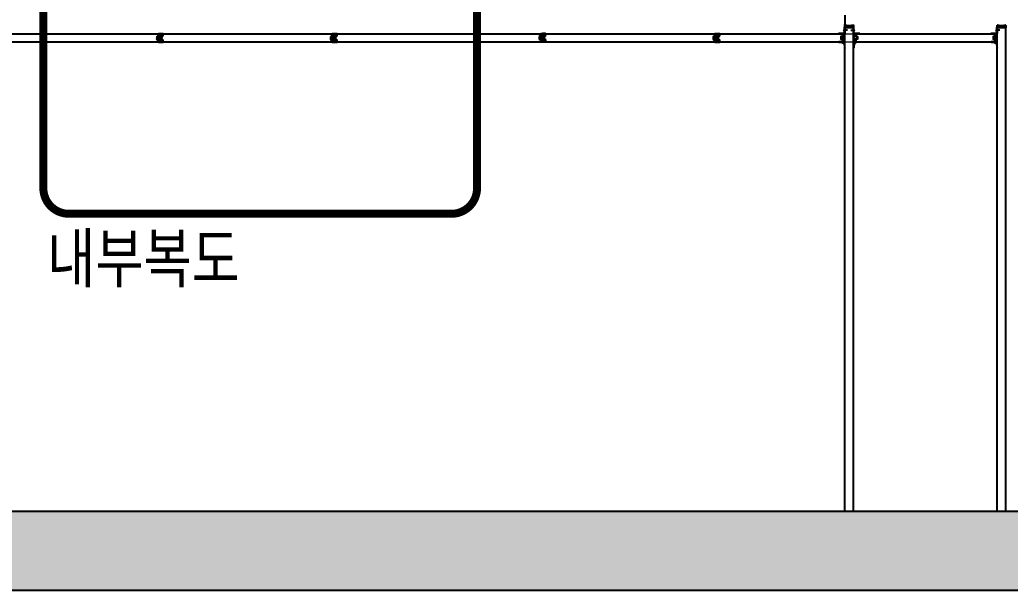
# Model space of a CAD drawing. Header units: millimetres. Extents: x 761574 to 813627, y -447408 to -384263.
# Drawn here: x 808383 to 808630.8, y -385322 to -385179.1 of the extents above; entities that cross this region are included whole.
import ezdxf

# ---------------------------------------------------------------- set-up
doc = ezdxf.new("R2010")
doc.units = ezdxf.units.MM
doc.header["$LTSCALE"] = 500
doc.linetypes.add('CENTER', pattern=[2, 1.25, -0.25, 0.25, -0.25])
doc.linetypes.add('HIDDEN', pattern=[9.525, 6.35, -3.175])
doc.layers.add('(크린)벽체 50T PANNEL', color=4, linetype='Continuous', lineweight=20)
for name, color, linetype in [('1', 1, 'CENTER'), ('3', 3, 'Continuous'), ('CAP', 3, 'Continuous'), ('CAUL', 7, 'Continuous'), ('ik_Line', 30, 'Continuous'), ('PANEL', 7, 'Continuous'), ('TEXT1', 2, 'Continuous'), ('크린판넬', 4, 'Continuous')]:
    doc.layers.add(name, color=color, linetype=linetype)
doc.styles.add('글씨1', font='stylu.ttf')

# ---------------------------------------------------------------- blocks, each defined once
blk = doc.blocks.new('*X11')
at = {"color": 0}
for p, q in [((626.6, 241.2), (627.1, 241.7)), ((631.3, 236.7), (626.6, 241.4)), ((626.6, 239.5), (628.2, 241)), ((626.6, 237.7), (629.6, 240.7)), ((626.6, 235.9), (631.3, 240.6)), ((629.6, 236.6), (626.6, 239.6)), ((628.1, 236.3), (626.6, 237.8)), ((627.1, 235.6), (626.6, 236)), ((629, 236.5), (633.9, 241.4)), ((633.9, 235.9), (629, 240.8)), ((634.6, 236.9), (630.9, 240.6)), ((630.9, 236.7), (634.6, 240.4)), ((634.6, 238.7), (632.5, 240.8)), ((632.5, 236.5), (634.6, 238.6)), ((634.6, 240.4), (633.7, 241.3)), ((633.7, 236), (634.6, 236.9)), ((634.4, 242), (634.6, 242.2)), ((634.6, 235.1), (634.5, 235.3)), ((634.6, 242.2), (634.6, 242.2)), ((634.6, 235.1), (634.6, 235.1))]:
    blk.add_line(p, q, dxfattribs=at)

msp = doc.modelspace()

# ---------------------------------------------------------------- hatches: boundary and pattern name
h = msp.add_hatch(color=254)
edge = h.paths.add_edge_path()
edge.add_line((808418.29, -385182.63), (808418.2, -385182.63))
edge.add_line((808418.2, -385182.63), (808418.2, -385182.77))
edge.add_line((808418.2, -385182.77), (808418.16, -385182.77))
edge.add_line((808418.16, -385182.77), (808418.14, -385182.77))
edge.add_line((808418.14, -385182.77), (808418.14, -385182.71))
edge.add_line((808418.14, -385182.71), (808418.14, -385182.63))
edge.add_line((808418.14, -385182.63), (808417.99, -385182.63))
edge.add_arc((808418.25, -385182.91), 0.381, 48.3618, 131.6382, ccw=False)
edge.add_line((808418.5, -385182.63), (808418.35, -385182.63))
edge.add_line((808418.35, -385182.63), (808418.35, -385182.71))
edge.add_line((808418.35, -385182.71), (808418.35, -385182.77))
edge.add_line((808418.35, -385182.77), (808418.33, -385182.77))
edge.add_line((808418.33, -385182.77), (808418.29, -385182.77))
edge.add_line((808418.29, -385182.77), (808418.29, -385182.63))
h = msp.add_hatch(color=254)
edge = h.paths.add_edge_path()
edge.add_line((808461.81, -385182.63), (808461.72, -385182.63))
edge.add_line((808461.72, -385182.63), (808461.72, -385182.77))
edge.add_line((808461.72, -385182.77), (808461.68, -385182.77))
edge.add_line((808461.68, -385182.77), (808461.66, -385182.77))
edge.add_line((808461.66, -385182.77), (808461.66, -385182.71))
edge.add_line((808461.66, -385182.71), (808461.66, -385182.63))
edge.add_line((808461.66, -385182.63), (808461.51, -385182.63))
edge.add_arc((808461.77, -385182.91), 0.381, 48.3618, 131.6382, ccw=False)
edge.add_line((808462.02, -385182.63), (808461.87, -385182.63))
edge.add_line((808461.87, -385182.63), (808461.87, -385182.71))
edge.add_line((808461.87, -385182.71), (808461.87, -385182.77))
edge.add_line((808461.87, -385182.77), (808461.85, -385182.77))
edge.add_line((808461.85, -385182.77), (808461.81, -385182.77))
edge.add_line((808461.81, -385182.77), (808461.81, -385182.63))
h = msp.add_hatch(color=254)
edge = h.paths.add_edge_path()
edge.add_line((808514.03, -385182.57), (808513.95, -385182.57))
edge.add_line((808513.95, -385182.57), (808513.95, -385182.72))
edge.add_line((808513.95, -385182.72), (808513.9, -385182.72))
edge.add_line((808513.9, -385182.72), (808513.88, -385182.72))
edge.add_line((808513.88, -385182.72), (808513.88, -385182.65))
edge.add_line((808513.88, -385182.65), (808513.88, -385182.57))
edge.add_line((808513.88, -385182.57), (808513.74, -385182.57))
edge.add_arc((808513.99, -385182.85), 0.381, 48.3618, 131.6382, ccw=False)
edge.add_line((808514.24, -385182.57), (808514.09, -385182.57))
edge.add_line((808514.09, -385182.57), (808514.09, -385182.65))
edge.add_line((808514.09, -385182.65), (808514.09, -385182.72))
edge.add_line((808514.09, -385182.72), (808514.07, -385182.72))
edge.add_line((808514.07, -385182.72), (808514.03, -385182.72))
edge.add_line((808514.03, -385182.72), (808514.03, -385182.57))
h = msp.add_hatch(color=254)
edge = h.paths.add_edge_path()
edge.add_line((808557.55, -385182.63), (808557.47, -385182.63))
edge.add_line((808557.47, -385182.63), (808557.47, -385182.77))
edge.add_line((808557.47, -385182.77), (808557.42, -385182.77))
edge.add_line((808557.42, -385182.77), (808557.4, -385182.77))
edge.add_line((808557.4, -385182.77), (808557.4, -385182.71))
edge.add_line((808557.4, -385182.71), (808557.4, -385182.63))
edge.add_line((808557.4, -385182.63), (808557.26, -385182.63))
edge.add_arc((808557.51, -385182.91), 0.381, 48.3618, 131.6382, ccw=False)
edge.add_line((808557.76, -385182.63), (808557.61, -385182.63))
edge.add_line((808557.61, -385182.63), (808557.61, -385182.71))
edge.add_line((808557.61, -385182.71), (808557.61, -385182.77))
edge.add_line((808557.61, -385182.77), (808557.59, -385182.77))
edge.add_line((808557.59, -385182.77), (808557.55, -385182.77))
edge.add_line((808557.55, -385182.77), (808557.55, -385182.63))
h = msp.add_hatch(color=253)
h.paths.add_polyline_path([(808588.84, -385182.6), (808588.84, -385183.31), (808588.46, -385183.31), (808588.46, -385183.96), (808588.84, -385183.96), (808588.84, -385184.67), (808589.16, -385184.67), (808589.16, -385183.91), (808588.51, -385183.91), (808588.51, -385183.36), (808589.16, -385183.36), (808589.16, -385182.6)])
h.paths.add_polyline_path([(808588.89, -385182.65), (808589.1, -385182.65), (808589.1, -385183.31), (808588.89, -385183.31)], flags=16)
h.paths.add_polyline_path([(808588.89, -385183.96), (808589.1, -385183.96), (808589.1, -385184.62), (808588.89, -385184.62)], flags=16)
h = msp.add_hatch(color=253)
h.paths.add_polyline_path([(808592.21, -385182.6), (808592.21, -385183.31), (808592.59, -385183.31), (808592.59, -385183.96), (808592.21, -385183.96), (808592.21, -385184.67), (808591.9, -385184.67), (808591.9, -385183.91), (808592.54, -385183.91), (808592.54, -385183.36), (808591.9, -385183.36), (808591.9, -385182.6)])
h.paths.add_polyline_path([(808592.16, -385182.65), (808591.95, -385182.65), (808591.95, -385183.31), (808592.16, -385183.31)], flags=16)
h.paths.add_polyline_path([(808592.16, -385183.96), (808591.95, -385183.96), (808591.95, -385184.62), (808592.16, -385184.62)], flags=16)
h = msp.add_hatch(color=253)
h.paths.add_polyline_path([(808626.96, -385182.6), (808626.96, -385183.31), (808626.58, -385183.31), (808626.58, -385183.96), (808626.96, -385183.96), (808626.96, -385184.67), (808627.28, -385184.67), (808627.28, -385183.91), (808626.64, -385183.91), (808626.64, -385183.36), (808627.28, -385183.36), (808627.28, -385182.6)])
h.paths.add_polyline_path([(808627.01, -385182.65), (808627.23, -385182.65), (808627.23, -385183.31), (808627.01, -385183.31)], flags=16)
h.paths.add_polyline_path([(808627.01, -385183.96), (808627.23, -385183.96), (808627.23, -385184.62), (808627.01, -385184.62)], flags=16)
at = {"layer": 'ik_Line'}
h = msp.add_hatch(dxfattribs=at)
h.set_pattern_fill('AR-CONC', color=8, scale=2.56, style=0)
h.set_pattern_definition([(50, (-2189542.116, 961534.237), (18.361860675, -1.606454656), [1.92, -21.12]), (355, (-2189542.116, 961534.237), (-3.55203414, 19.25611862), [1.536, -16.896]), (100.4514, (-2189540.586, 961534.103), (14.80984017, 17.64965228), [1.63174886, -17.94923807]), (46.1842, (-2189542.116, 961539.357), (27.32137084, -4.23728677), [2.88, -31.68]), (96.6356, (-2189539.84, 961539.004), (23.92736526, 24.9374175), [2.44762337, -26.9238528]), (351.1842, (-2189542.116, 961539.357), (23.9273458, 24.93743618), [2.304, -25.344]), (21, (-2189539.556, 961538.077), (15.280820534, -10.3070436), [1.92, -21.12]), (326, (-2189539.556, 961538.077), (6.2288725, 18.56384115), [1.536, -16.896]), (71.4514, (-2189538.282, 961537.218), (21.50969929, 8.25678072), [1.63174886, -17.94923807]), (37.5, (-2189542.116, 961534.237), (0.311292296, 8.522082658), [0, -16.6912, 0, -17.152, 0, -16.96]), (7.5, (-2189542.116, 961534.237), (6.734580159, 10.096939824), [0, -9.7792, 0, -16.3072, 0, -6.464]), (327.5, (-2189547.8246, 961534.237), (13.665854366, -0.577404716), [0, -6.4, 0, -19.968, 0, -26.496]), (317.5, (-2189550.385, 961534.237), (14.929565935, 2.562687548), [0, -8.32, 0, -13.2608, 0, -18.816])])
h.paths.add_polyline_path([(807476.17, -385302.17), (810643.84, -385302.17), (810643.84, -385321.98), (807476.17, -385321.98)])

# ---------------------------------------------------------------- linework, layer by layer
at = {"layer": '(크린)벽체 50T PANNEL', "ltscale": 0.1}
for p, q in [((808589.44, -385180.5), (808591.61, -385180.5)), ((808627.56, -385180.5), (808629.74, -385180.5)), ((808470.47, -385182.63), (808598.85, -385182.63)), ((808591.61, -385181.15), (808589.44, -385181.15)), ((808601.03, -385182.63), (808627.56, -385182.63)), ((808629.74, -385181.15), (808627.56, -385181.15)), ((808470.47, -385184.69), (808598.85, -385184.69)), ((808601.03, -385184.69), (808627.56, -385184.69))]:
    msp.add_line(p, q, dxfattribs=at)
at = {"color": 6, "linetype": 'Continuous'}
msp.add_line((808589.44, -385177.96), (808589.44, -385182.63), dxfattribs=at)
at = {"color": 4}
for p, q in [((808417.33, -385183.26), (808417.22, -385183.37)), ((808417.22, -385183.37), (808417.22, -385183.64)), ((808417.77, -385183.96), (808417.22, -385183.41)), ((808417.77, -385184.11), (808417.22, -385183.56)), ((808417.77, -385183.81), (808417.28, -385183.31)), ((808417.52, -385183.26), (808417.33, -385183.26)), ((808417.77, -385183.65), (808417.38, -385183.26)), ((808417.63, -385183.15), (808417.52, -385183.26)), ((808417.77, -385183.51), (808417.52, -385183.26)), ((808417.77, -385183.36), (808417.6, -385183.18)), ((808417.63, -385182.72), (808417.63, -385183.15)), ((808418.05, -385183.18), (808417.63, -385182.76)), ((808417.94, -385183.22), (808417.63, -385182.91)), ((808417.8, -385183.23), (808417.63, -385183.06)), ((808418.07, -385182.67), (808417.67, -385182.67)), ((808418.11, -385183.1), (808417.69, -385182.67)), ((808417.77, -385183.64), (808417.77, -385183.27)), ((808417.82, -385183.22), (808417.99, -385183.22)), ((808418.11, -385182.95), (808417.84, -385182.67)), ((808418.08, -385183.25), (808417.97, -385183.35)), ((808417.97, -385183.35), (808417.97, -385183.63)), ((808418.52, -385183.94), (808417.97, -385183.39)), ((808418.52, -385184.09), (808417.97, -385183.54)), ((808418.11, -385182.8), (808417.99, -385182.67)), ((808417.99, -385183.22), (808418.11, -385183.14)), ((808418.52, -385183.79), (808418.03, -385183.3)), ((808418.27, -385183.25), (808418.08, -385183.25)), ((808418.11, -385183.14), (808418.11, -385182.72)), ((808418.52, -385183.64), (808418.13, -385183.25)), ((808418.38, -385183.14), (808418.27, -385183.25)), ((808418.52, -385183.5), (808418.27, -385183.24)), ((808418.52, -385183.35), (808418.35, -385183.17)), ((808418.38, -385182.7), (808418.38, -385183.14)), ((808418.8, -385183.17), (808418.38, -385182.75)), ((808418.69, -385183.21), (808418.38, -385182.9)), ((808418.55, -385183.22), (808418.38, -385183.05)), ((808418.82, -385182.66), (808418.42, -385182.66)), ((808418.86, -385183.09), (808418.44, -385182.66)), ((808418.52, -385183.63), (808418.52, -385183.25)), ((808418.57, -385183.21), (808418.74, -385183.21)), ((808418.86, -385182.94), (808418.59, -385182.66)), ((808418.86, -385182.79), (808418.74, -385182.66)), ((808418.74, -385183.21), (808418.86, -385183.13)), ((808418.86, -385183.13), (808418.86, -385182.7)), ((808460.85, -385183.26), (808460.74, -385183.37)), ((808460.74, -385183.37), (808460.74, -385183.64)), ((808461.29, -385183.96), (808460.74, -385183.41)), ((808461.29, -385184.11), (808460.74, -385183.56)), ((808461.29, -385183.81), (808460.8, -385183.31)), ((808461.04, -385183.26), (808460.85, -385183.26)), ((808461.29, -385183.65), (808460.9, -385183.26)), ((808461.15, -385183.15), (808461.04, -385183.26)), ((808461.29, -385183.51), (808461.04, -385183.26)), ((808461.29, -385183.36), (808461.12, -385183.18)), ((808461.15, -385182.72), (808461.15, -385183.15)), ((808461.57, -385183.18), (808461.15, -385182.76)), ((808461.46, -385183.22), (808461.15, -385182.91)), ((808461.32, -385183.23), (808461.15, -385183.06)), ((808461.59, -385182.67), (808461.19, -385182.67)), ((808461.63, -385183.1), (808461.21, -385182.67)), ((808461.29, -385183.64), (808461.29, -385183.27)), ((808461.34, -385183.22), (808461.51, -385183.22)), ((808461.63, -385182.95), (808461.36, -385182.67)), ((808461.6, -385183.25), (808461.49, -385183.35)), ((808461.49, -385183.35), (808461.49, -385183.63)), ((808462.04, -385183.94), (808461.49, -385183.39)), ((808462.04, -385184.09), (808461.49, -385183.54)), ((808461.63, -385182.8), (808461.51, -385182.67)), ((808461.51, -385183.22), (808461.63, -385183.14)), ((808462.04, -385183.79), (808461.55, -385183.3)), ((808461.79, -385183.25), (808461.6, -385183.25)), ((808461.63, -385183.14), (808461.63, -385182.72)), ((808462.04, -385183.64), (808461.65, -385183.25)), ((808461.9, -385183.14), (808461.79, -385183.25)), ((808462.04, -385183.5), (808461.79, -385183.24)), ((808462.04, -385183.35), (808461.87, -385183.17)), ((808461.9, -385182.7), (808461.9, -385183.14)), ((808462.32, -385183.17), (808461.9, -385182.75)), ((808462.21, -385183.21), (808461.9, -385182.9)), ((808462.07, -385183.22), (808461.9, -385183.05)), ((808462.34, -385182.66), (808461.94, -385182.66)), ((808462.38, -385183.09), (808461.96, -385182.66)), ((808462.04, -385183.63), (808462.04, -385183.25)), ((808462.09, -385183.21), (808462.26, -385183.21)), ((808462.38, -385182.94), (808462.11, -385182.66)), ((808462.38, -385182.79), (808462.26, -385182.66)), ((808462.26, -385183.21), (808462.38, -385183.13)), ((808462.38, -385183.13), (808462.38, -385182.7)), ((808513.07, -385183.2), (808512.97, -385183.31)), ((808512.97, -385183.31), (808512.97, -385183.58)), ((808513.52, -385183.9), (808512.97, -385183.35)), ((808513.52, -385184.05), (808512.97, -385183.5)), ((808513.52, -385183.75), (808513.02, -385183.25)), ((808513.27, -385183.2), (808513.07, -385183.2)), ((808513.51, -385183.59), (808513.12, -385183.2)), ((808513.37, -385183.1), (808513.27, -385183.2)), ((808513.52, -385183.45), (808513.27, -385183.2)), ((808513.52, -385183.3), (808513.34, -385183.12)), ((808513.37, -385182.66), (808513.37, -385183.1)), ((808513.79, -385183.12), (808513.37, -385182.7)), ((808513.68, -385183.17), (808513.37, -385182.85)), ((808513.54, -385183.17), (808513.37, -385183)), ((808513.82, -385182.62), (808513.41, -385182.62)), ((808513.86, -385183.04), (808513.43, -385182.62)), ((808513.52, -385183.58), (808513.52, -385183.21)), ((808513.56, -385183.17), (808513.73, -385183.17)), ((808513.86, -385182.89), (808513.58, -385182.62)), ((808513.82, -385183.19), (808513.72, -385183.3)), ((808513.72, -385183.3), (808513.72, -385183.57)), ((808514.27, -385183.89), (808513.72, -385183.34)), ((808514.27, -385184.04), (808513.72, -385183.49)), ((808513.86, -385182.74), (808513.73, -385182.62)), ((808513.73, -385183.17), (808513.86, -385183.08)), ((808514.27, -385183.74), (808513.77, -385183.24)), ((808514.02, -385183.19), (808513.82, -385183.19)), ((808513.86, -385183.08), (808513.86, -385182.66)), ((808514.26, -385183.58), (808513.87, -385183.19)), ((808514.12, -385183.08), (808514.02, -385183.19)), ((808514.27, -385183.44), (808514.02, -385183.19)), ((808514.27, -385183.29), (808514.09, -385183.11)), ((808514.12, -385182.65), (808514.12, -385183.08)), ((808514.54, -385183.11), (808514.12, -385182.69)), ((808514.43, -385183.15), (808514.12, -385182.84)), ((808514.29, -385183.16), (808514.12, -385182.99)), ((808514.57, -385182.6), (808514.16, -385182.6)), ((808514.61, -385183.03), (808514.18, -385182.6)), ((808514.27, -385183.57), (808514.27, -385183.2)), ((808514.31, -385183.15), (808514.48, -385183.15)), ((808514.61, -385182.88), (808514.33, -385182.6)), ((808514.61, -385182.73), (808514.48, -385182.6)), ((808514.48, -385183.15), (808514.61, -385183.07)), ((808514.61, -385183.07), (808514.61, -385182.65)), ((808556.59, -385183.26), (808556.49, -385183.37)), ((808556.49, -385183.37), (808556.49, -385183.64)), ((808557.04, -385183.96), (808556.49, -385183.41)), ((808557.04, -385184.11), (808556.49, -385183.56)), ((808557.04, -385183.81), (808556.54, -385183.31)), ((808556.79, -385183.26), (808556.59, -385183.26)), ((808557.03, -385183.65), (808556.64, -385183.26)), ((808556.89, -385183.15), (808556.79, -385183.26)), ((808557.04, -385183.51), (808556.79, -385183.26)), ((808557.04, -385183.36), (808556.86, -385183.18)), ((808556.89, -385182.72), (808556.89, -385183.15)), ((808557.31, -385183.18), (808556.89, -385182.76)), ((808557.2, -385183.22), (808556.89, -385182.91)), ((808557.06, -385183.23), (808556.89, -385183.06)), ((808557.34, -385182.67), (808556.93, -385182.67)), ((808557.38, -385183.1), (808556.95, -385182.67)), ((808557.04, -385183.64), (808557.04, -385183.27)), ((808557.08, -385183.22), (808557.25, -385183.22)), ((808557.38, -385182.95), (808557.1, -385182.67)), ((808557.34, -385183.25), (808557.24, -385183.35)), ((808557.24, -385183.35), (808557.24, -385183.63)), ((808557.79, -385183.94), (808557.24, -385183.39)), ((808557.79, -385184.09), (808557.24, -385183.54)), ((808557.38, -385182.8), (808557.25, -385182.67)), ((808557.25, -385183.22), (808557.38, -385183.14)), ((808557.79, -385183.79), (808557.29, -385183.3)), ((808557.54, -385183.25), (808557.34, -385183.25)), ((808557.38, -385183.14), (808557.38, -385182.72)), ((808557.78, -385183.64), (808557.39, -385183.25)), ((808557.64, -385183.14), (808557.54, -385183.25)), ((808557.79, -385183.5), (808557.54, -385183.24)), ((808557.79, -385183.35), (808557.61, -385183.17)), ((808557.64, -385182.7), (808557.64, -385183.14)), ((808558.06, -385183.17), (808557.64, -385182.75)), ((808557.95, -385183.21), (808557.64, -385182.9)), ((808557.81, -385183.22), (808557.64, -385183.05)), ((808558.09, -385182.66), (808557.68, -385182.66)), ((808558.13, -385183.09), (808557.7, -385182.66)), ((808557.79, -385183.63), (808557.79, -385183.25)), ((808557.83, -385183.21), (808558, -385183.21)), ((808558.13, -385182.94), (808557.85, -385182.66)), ((808558.13, -385182.79), (808558, -385182.66)), ((808558, -385183.21), (808558.13, -385183.13)), ((808558.13, -385183.13), (808558.13, -385182.7)), ((808417.22, -385183.76), (808417.22, -385184.03)), ((808417.51, -385184.14), (808417.22, -385183.85)), ((808417.36, -385184.14), (808417.22, -385184)), ((808417.22, -385184.03), (808417.33, -385184.14)), ((808418.11, -385184.59), (808417.25, -385183.73)), ((808417.33, -385184.14), (808417.52, -385184.14)), ((808417.52, -385184.14), (808417.63, -385184.25)), ((808417.63, -385184.25), (808417.63, -385184.68)), ((808418.09, -385184.72), (808417.63, -385184.26)), ((808417.95, -385184.73), (808417.63, -385184.41)), ((808417.8, -385184.73), (808417.63, -385184.56)), ((808417.67, -385184.73), (808418.07, -385184.73)), ((808417.77, -385184.13), (808417.77, -385183.76)), ((808417.99, -385184.18), (808417.82, -385184.18)), ((808418.11, -385184.44), (808417.85, -385184.18)), ((808417.97, -385183.75), (808417.97, -385184.02)), ((808418.26, -385184.13), (808417.97, -385183.84)), ((808418.11, -385184.13), (808417.97, -385183.99)), ((808417.97, -385184.02), (808418.08, -385184.13)), ((808418.11, -385184.26), (808417.99, -385184.18)), ((808418.86, -385184.58), (808418, -385183.72)), ((808418.11, -385184.29), (808418.01, -385184.19)), ((808418.08, -385184.13), (808418.27, -385184.13)), ((808418.11, -385184.68), (808418.11, -385184.26)), ((808418.27, -385184.13), (808418.38, -385184.23)), ((808418.38, -385184.23), (808418.38, -385184.67)), ((808418.84, -385184.71), (808418.38, -385184.24)), ((808418.7, -385184.71), (808418.38, -385184.39)), ((808418.55, -385184.71), (808418.38, -385184.54)), ((808418.42, -385184.71), (808418.82, -385184.71)), ((808418.52, -385184.12), (808418.52, -385183.75)), ((808418.74, -385184.16), (808418.57, -385184.16)), ((808418.86, -385184.43), (808418.6, -385184.16)), ((808418.86, -385184.25), (808418.74, -385184.16)), ((808418.86, -385184.28), (808418.76, -385184.18)), ((808418.86, -385184.67), (808418.86, -385184.25)), ((808460.74, -385183.76), (808460.74, -385184.03)), ((808461.03, -385184.14), (808460.74, -385183.85)), ((808460.88, -385184.14), (808460.74, -385184)), ((808460.74, -385184.03), (808460.85, -385184.14)), ((808461.63, -385184.59), (808460.77, -385183.73)), ((808460.85, -385184.14), (808461.04, -385184.14)), ((808461.04, -385184.14), (808461.15, -385184.25)), ((808461.15, -385184.25), (808461.15, -385184.68)), ((808461.61, -385184.72), (808461.15, -385184.26)), ((808461.47, -385184.73), (808461.15, -385184.41)), ((808461.32, -385184.73), (808461.15, -385184.56)), ((808461.19, -385184.73), (808461.59, -385184.73)), ((808461.29, -385184.13), (808461.29, -385183.76)), ((808461.51, -385184.18), (808461.34, -385184.18)), ((808461.63, -385184.44), (808461.37, -385184.18)), ((808461.49, -385183.75), (808461.49, -385184.02)), ((808461.78, -385184.13), (808461.49, -385183.84)), ((808461.63, -385184.13), (808461.49, -385183.99)), ((808461.49, -385184.02), (808461.6, -385184.13)), ((808461.63, -385184.26), (808461.51, -385184.18)), ((808462.38, -385184.58), (808461.52, -385183.72)), ((808461.63, -385184.29), (808461.53, -385184.19)), ((808461.6, -385184.13), (808461.79, -385184.13)), ((808461.63, -385184.68), (808461.63, -385184.26)), ((808461.79, -385184.13), (808461.9, -385184.23)), ((808461.9, -385184.23), (808461.9, -385184.67)), ((808462.36, -385184.71), (808461.9, -385184.24)), ((808462.22, -385184.71), (808461.9, -385184.39)), ((808462.07, -385184.71), (808461.9, -385184.54)), ((808461.94, -385184.71), (808462.34, -385184.71)), ((808462.04, -385184.12), (808462.04, -385183.75)), ((808462.26, -385184.16), (808462.09, -385184.16)), ((808462.38, -385184.43), (808462.12, -385184.16)), ((808462.38, -385184.25), (808462.26, -385184.16)), ((808462.38, -385184.28), (808462.28, -385184.18)), ((808462.38, -385184.67), (808462.38, -385184.25)), ((808512.97, -385183.7), (808512.97, -385183.98)), ((808513.25, -385184.08), (808512.97, -385183.8)), ((808513.1, -385184.08), (808512.97, -385183.95)), ((808512.97, -385183.98), (808513.07, -385184.08)), ((808513.86, -385184.53), (808513, -385183.67)), ((808513.07, -385184.08), (808513.27, -385184.08)), ((808513.27, -385184.08), (808513.37, -385184.19)), ((808513.37, -385184.19), (808513.37, -385184.63)), ((808513.84, -385184.66), (808513.37, -385184.2)), ((808513.69, -385184.67), (808513.37, -385184.35)), ((808513.54, -385184.67), (808513.37, -385184.5)), ((808513.41, -385184.67), (808513.82, -385184.67)), ((808513.52, -385184.08), (808513.52, -385183.7)), ((808513.73, -385184.12), (808513.56, -385184.12)), ((808513.86, -385184.39), (808513.59, -385184.12)), ((808513.72, -385183.69), (808513.72, -385183.96)), ((808514, -385184.07), (808513.72, -385183.78)), ((808513.85, -385184.07), (808513.72, -385183.93)), ((808513.72, -385183.96), (808513.82, -385184.07)), ((808513.86, -385184.2), (808513.73, -385184.12)), ((808514.61, -385184.52), (808513.75, -385183.66)), ((808513.86, -385184.24), (808513.76, -385184.13)), ((808513.82, -385184.07), (808514.02, -385184.07)), ((808513.86, -385184.63), (808513.86, -385184.2)), ((808514.02, -385184.07), (808514.12, -385184.18)), ((808514.12, -385184.18), (808514.12, -385184.61)), ((808514.59, -385184.65), (808514.12, -385184.19)), ((808514.44, -385184.66), (808514.12, -385184.34)), ((808514.29, -385184.66), (808514.12, -385184.49)), ((808514.16, -385184.66), (808514.57, -385184.66)), ((808514.27, -385184.06), (808514.27, -385183.69)), ((808514.48, -385184.11), (808514.31, -385184.11)), ((808514.61, -385184.37), (808514.34, -385184.11)), ((808514.61, -385184.19), (808514.48, -385184.11)), ((808514.61, -385184.22), (808514.51, -385184.12)), ((808514.61, -385184.61), (808514.61, -385184.19)), ((808556.49, -385183.76), (808556.49, -385184.03)), ((808556.77, -385184.14), (808556.49, -385183.85)), ((808556.62, -385184.14), (808556.49, -385184)), ((808556.49, -385184.03), (808556.59, -385184.14)), ((808557.38, -385184.59), (808556.52, -385183.73)), ((808556.59, -385184.14), (808556.79, -385184.14)), ((808556.79, -385184.14), (808556.89, -385184.25)), ((808556.89, -385184.25), (808556.89, -385184.68)), ((808557.36, -385184.72), (808556.89, -385184.26)), ((808557.21, -385184.73), (808556.89, -385184.41)), ((808557.06, -385184.73), (808556.89, -385184.56)), ((808556.93, -385184.73), (808557.34, -385184.73)), ((808557.04, -385184.13), (808557.04, -385183.76)), ((808557.25, -385184.18), (808557.08, -385184.18)), ((808557.38, -385184.44), (808557.11, -385184.18)), ((808557.24, -385183.75), (808557.24, -385184.02)), ((808557.52, -385184.13), (808557.24, -385183.84)), ((808557.37, -385184.13), (808557.24, -385183.99)), ((808557.24, -385184.02), (808557.34, -385184.13)), ((808557.38, -385184.26), (808557.25, -385184.18)), ((808558.13, -385184.58), (808557.27, -385183.72)), ((808557.38, -385184.29), (808557.28, -385184.19)), ((808557.34, -385184.13), (808557.54, -385184.13)), ((808557.38, -385184.68), (808557.38, -385184.26)), ((808557.54, -385184.13), (808557.64, -385184.23)), ((808557.64, -385184.23), (808557.64, -385184.67)), ((808558.11, -385184.71), (808557.64, -385184.24)), ((808557.96, -385184.71), (808557.64, -385184.39)), ((808557.81, -385184.71), (808557.64, -385184.54)), ((808557.68, -385184.71), (808558.09, -385184.71)), ((808557.79, -385184.12), (808557.79, -385183.75)), ((808558, -385184.16), (808557.83, -385184.16)), ((808558.13, -385184.43), (808557.86, -385184.16)), ((808558.13, -385184.25), (808558, -385184.16)), ((808558.13, -385184.28), (808558.03, -385184.18)), ((808558.13, -385184.67), (808558.13, -385184.25))]:
    msp.add_line(p, q, dxfattribs=at)
at = {"color": 2}
for p, q in [((807593.96, -385302.17), (809752.54, -385302.17)), ((807476.17, -385321.98), (810643.84, -385321.98))]:
    msp.add_line(p, q, dxfattribs=at)
at = {"color": 6, "linetype": 'HIDDEN', "ltscale": 0.005, "const_width": 2}
msp.add_lwpolyline([(808395.26, -385126.63), (808490.99, -385126.63, -0.414214), (808497.39, -385133.03), (808497.39, -385221.32, -0.414214), (808490.99, -385227.72), (808395.26, -385227.72, -0.414214), (808388.86, -385221.32), (808388.86, -385133.03, -0.414214)], format="xyb", close=True, dxfattribs=at)
at = {"color": 2}
for points in [[(808589.98, -385180.77), (808589.98, -385181.1, -0.414214), (808589.96, -385181.11), (808589.51, -385181.11, -0.414214), (808589.49, -385181.1), (808589.49, -385180.56, -0.414214), (808589.51, -385180.55), (808589.91, -385180.55), (808589.98, -385180.65)], [(808590.03, -385181.11, -0.414214), (808590.02, -385181.1), (808590.02, -385180.87, -0.414214), (808590.03, -385180.86), (808591.02, -385180.86, -0.414214), (808591.03, -385180.87), (808591.03, -385181.1, -0.414214), (808591.02, -385181.11)], [(808591.09, -385181.11, -0.414214), (808591.08, -385181.1), (808591.08, -385180.77), (808591.08, -385180.65), (808591.14, -385180.55), (808591.55, -385180.55, -0.414214), (808591.56, -385180.56), (808591.56, -385181.1, -0.414214), (808591.55, -385181.11)], [(808628.1, -385180.77), (808628.1, -385181.1, -0.414214), (808628.09, -385181.11), (808627.63, -385181.11, -0.414214), (808627.61, -385181.1), (808627.61, -385180.56, -0.414214), (808627.63, -385180.55), (808628.03, -385180.55), (808628.1, -385180.65)], [(808628.16, -385181.11, -0.414214), (808628.14, -385181.1), (808628.14, -385180.87, -0.414214), (808628.16, -385180.86), (808629.14, -385180.86, -0.414214), (808629.15, -385180.87), (808629.15, -385181.1, -0.414214), (808629.14, -385181.11)], [(808629.21, -385181.11, -0.414214), (808629.2, -385181.1), (808629.2, -385180.77), (808629.2, -385180.65), (808629.27, -385180.55), (808629.67, -385180.55, -0.414214), (808629.68, -385180.56), (808629.68, -385181.1, -0.414214), (808629.67, -385181.11)]]:
    msp.add_lwpolyline(points, format="xyb", close=True, dxfattribs=at)
at = {"color": 4}
for centre, radius, start, end in [((808417.67, -385182.72), 0.0423, 90, 180), ((808417.82, -385183.27), 0.0423, 90, 180), ((808418.07, -385182.72), 0.0423, 0, 90), ((808418.42, -385182.7), 0.0423, 90, 180), ((808418.57, -385183.25), 0.0423, 90, 180), ((808418.82, -385182.7), 0.0423, 0, 90), ((808461.19, -385182.72), 0.0423, 90, 180), ((808461.34, -385183.27), 0.0423, 90, 180), ((808461.59, -385182.72), 0.0423, 0, 90), ((808461.94, -385182.7), 0.0423, 90, 180), ((808462.09, -385183.25), 0.0423, 90, 180), ((808462.34, -385182.7), 0.0423, 0, 90), ((808512.99, -385183.58), 0.0212, 180, 250.5288), ((808513.41, -385182.66), 0.0423, 90, 180), ((808513.5, -385183.58), 0.0212, 289.4712, 0), ((808513.56, -385183.21), 0.0423, 90, 180), ((808513.74, -385183.57), 0.0212, 180, 250.5288), ((808513.72, -385183.63), 0.0423, 289.4712, 70.5288), ((808513.82, -385182.66), 0.0423, 0, 90), ((808514.16, -385182.65), 0.0423, 90, 180), ((808514.27, -385183.63), 0.0423, 109.4712, 250.5288), ((808514.25, -385183.57), 0.0212, 289.4712, 0), ((808514.31, -385183.2), 0.0423, 90, 180), ((808514.57, -385182.65), 0.0423, 0, 90), ((808556.93, -385182.72), 0.0423, 90, 180), ((808557.08, -385183.27), 0.0423, 90, 180), ((808557.34, -385182.72), 0.0423, 0, 90), ((808557.68, -385182.7), 0.0423, 90, 180), ((808557.83, -385183.25), 0.0423, 90, 180), ((808558.09, -385182.7), 0.0423, 0, 90), ((808417.25, -385183.64), 0.0212, 180, 250.5288), ((808417.25, -385183.76), 0.0212, 109.4712, 180), ((808417.22, -385183.7), 0.0423, 289.4712, 70.5288), ((808417.67, -385184.68), 0.0423, 180, 270), ((808417.77, -385183.7), 0.0423, 109.4712, 250.5288), ((808417.75, -385183.64), 0.0212, 289.4712, 0), ((808417.75, -385183.76), 0.0212, 0, 70.5288), ((808417.82, -385184.13), 0.0423, 180, 270), ((808418, -385183.63), 0.0212, 180, 250.5288), ((808418, -385183.75), 0.0212, 109.4712, 180), ((808417.97, -385183.69), 0.0423, 289.4712, 70.5288), ((808418.07, -385184.68), 0.0423, 270, 0), ((808418.42, -385184.67), 0.0423, 180, 270), ((808418.52, -385183.69), 0.0423, 109.4712, 250.5288), ((808418.5, -385183.63), 0.0212, 289.4712, 0), ((808418.5, -385183.75), 0.0212, 0, 70.5288), ((808418.57, -385184.12), 0.0423, 180, 270), ((808418.82, -385184.67), 0.0423, 270, 0), ((808460.77, -385183.64), 0.0212, 180, 250.5288), ((808460.77, -385183.76), 0.0212, 109.4712, 180), ((808460.74, -385183.7), 0.0423, 289.4712, 70.5288), ((808461.19, -385184.68), 0.0423, 180, 270), ((808461.29, -385183.7), 0.0423, 109.4712, 250.5288), ((808461.27, -385183.64), 0.0212, 289.4712, 0), ((808461.27, -385183.76), 0.0212, 0, 70.5288), ((808461.34, -385184.13), 0.0423, 180, 270), ((808461.52, -385183.63), 0.0212, 180, 250.5288), ((808461.52, -385183.75), 0.0212, 109.4712, 180), ((808461.49, -385183.69), 0.0423, 289.4712, 70.5288), ((808461.59, -385184.68), 0.0423, 270, 0), ((808461.94, -385184.67), 0.0423, 180, 270), ((808462.04, -385183.69), 0.0423, 109.4712, 250.5288), ((808462.02, -385183.63), 0.0212, 289.4712, 0), ((808462.02, -385183.75), 0.0212, 0, 70.5288), ((808462.09, -385184.12), 0.0423, 180, 270), ((808462.34, -385184.67), 0.0423, 270, 0), ((808512.99, -385183.7), 0.0212, 109.4712, 180), ((808512.97, -385183.64), 0.0423, 289.4712, 70.5288), ((808513.41, -385184.63), 0.0423, 180, 270), ((808513.52, -385183.64), 0.0423, 109.4712, 250.5288), ((808513.5, -385183.7), 0.0212, 0, 70.5288), ((808513.56, -385184.08), 0.0423, 180, 270), ((808513.74, -385183.69), 0.0212, 109.4712, 180), ((808513.82, -385184.63), 0.0423, 270, 0), ((808514.16, -385184.61), 0.0423, 180, 270), ((808514.25, -385183.69), 0.0212, 0, 70.5288), ((808514.31, -385184.06), 0.0423, 180, 270), ((808514.57, -385184.61), 0.0423, 270, 0), ((808556.51, -385183.64), 0.0212, 180, 250.5288), ((808556.51, -385183.76), 0.0212, 109.4712, 180), ((808556.49, -385183.7), 0.0423, 289.4712, 70.5288), ((808556.93, -385184.68), 0.0423, 180, 270), ((808557.04, -385183.7), 0.0423, 109.4712, 250.5288), ((808557.02, -385183.64), 0.0212, 289.4712, 0), ((808557.02, -385183.76), 0.0212, 0, 70.5288), ((808557.08, -385184.13), 0.0423, 180, 270), ((808557.26, -385183.63), 0.0212, 180, 250.5288), ((808557.26, -385183.75), 0.0212, 109.4712, 180), ((808557.24, -385183.69), 0.0423, 289.4712, 70.5288), ((808557.34, -385184.68), 0.0423, 270, 0), ((808557.68, -385184.67), 0.0423, 180, 270), ((808557.79, -385183.69), 0.0423, 109.4712, 250.5288), ((808557.77, -385183.63), 0.0212, 289.4712, 0), ((808557.77, -385183.75), 0.0212, 0, 70.5288), ((808557.83, -385184.12), 0.0423, 180, 270), ((808558.09, -385184.67), 0.0423, 270, 0)]:
    msp.add_arc(centre, radius, start, end, dxfattribs=at)
at = {"layer": '1'}
for points in [[(808591.61, -385181.11, -0.414214), (808591.57, -385181.15), (808589.48, -385181.15, -0.414214), (808589.44, -385181.11), (808589.44, -385180.55, -0.414214), (808589.48, -385180.5), (808589.93, -385180.5), (808590.02, -385180.64), (808590.02, -385180.77, 0.414214), (808590.07, -385180.82), (808590.99, -385180.82, 0.414214), (808591.03, -385180.77), (808591.03, -385180.64), (808591.12, -385180.5), (808591.57, -385180.5, -0.414214), (808591.61, -385180.55)], [(808629.74, -385181.11, -0.414214), (808629.69, -385181.15), (808627.61, -385181.15, -0.414214), (808627.56, -385181.11), (808627.56, -385180.55, -0.414214), (808627.61, -385180.5), (808628.05, -385180.5), (808628.14, -385180.64), (808628.14, -385180.77, 0.414214), (808628.19, -385180.82), (808629.11, -385180.82, 0.414214), (808629.15, -385180.77), (808629.15, -385180.64), (808629.24, -385180.5), (808629.69, -385180.5, -0.414214), (808629.74, -385180.55)]]:
    msp.add_lwpolyline(points, format="xyb", close=True, dxfattribs=at)
at = {"layer": '3'}
for points in [[(808589.44, -385183.1), (808589.38, -385183.1), (808589.38, -385184.67), (808587.91, -385184.67, 0.414214), (808587.97, -385184.73), (808588.37, -385184.73, -0.414214), (808589.38, -385185.74), (808589.38, -385186.14, 0.414214), (808589.44, -385186.2)], [(808591.61, -385183.1), (808591.67, -385183.1), (808591.67, -385184.67), (808593.15, -385184.67, -0.414214), (808593.09, -385184.73), (808592.68, -385184.73, 0.414214), (808591.67, -385185.74), (808591.67, -385186.14, -0.414214), (808591.61, -385186.2)], [(808627.56, -385183.1), (808627.5, -385183.1), (808627.5, -385184.67), (808626.03, -385184.67, 0.414214), (808626.09, -385184.73), (808626.49, -385184.73, -0.414214), (808627.5, -385185.74), (808627.5, -385186.14, 0.414214), (808627.56, -385186.2)]]:
    msp.add_lwpolyline(points, format="xyb", close=True, dxfattribs=at)
at = {"layer": 'CAP', "color": 6}
for points in [[(808418.29, -385182.63), (808418.2, -385182.63), (808418.2, -385182.77), (808418.16, -385182.77), (808418.14, -385182.77), (808418.14, -385182.71), (808418.14, -385182.71), (808418.14, -385182.63), (808417.99, -385182.63, -0.380246), (808418.5, -385182.63), (808418.35, -385182.63), (808418.35, -385182.71), (808418.35, -385182.71), (808418.35, -385182.77), (808418.33, -385182.77), (808418.29, -385182.77)], [(808461.81, -385182.63), (808461.72, -385182.63), (808461.72, -385182.77), (808461.68, -385182.77), (808461.66, -385182.77), (808461.66, -385182.71), (808461.66, -385182.71), (808461.66, -385182.63), (808461.51, -385182.63, -0.380246), (808462.02, -385182.63), (808461.87, -385182.63), (808461.87, -385182.71), (808461.87, -385182.71), (808461.87, -385182.77), (808461.85, -385182.77), (808461.81, -385182.77)], [(808514.03, -385182.57), (808513.95, -385182.57), (808513.95, -385182.72), (808513.9, -385182.72), (808513.88, -385182.72), (808513.88, -385182.65), (808513.88, -385182.65), (808513.88, -385182.57), (808513.74, -385182.57, -0.380246), (808514.24, -385182.57), (808514.09, -385182.57), (808514.09, -385182.65), (808514.09, -385182.65), (808514.09, -385182.72), (808514.07, -385182.72), (808514.03, -385182.72)], [(808557.55, -385182.63), (808557.47, -385182.63), (808557.47, -385182.77), (808557.42, -385182.77), (808557.4, -385182.77), (808557.4, -385182.71), (808557.4, -385182.71), (808557.4, -385182.63), (808557.26, -385182.63, -0.380246), (808557.76, -385182.63), (808557.61, -385182.63), (808557.61, -385182.71), (808557.61, -385182.71), (808557.61, -385182.77), (808557.59, -385182.77), (808557.55, -385182.77)]]:
    msp.add_lwpolyline(points, format="xyb", close=True, dxfattribs=at)
at = {"layer": 'CAUL', "color": 7}
for points in [[(808418.35, -385184.54, -0.175616), (808418.34, -385184.56, -0.104035), (808418.32, -385184.58, -0.064585), (808418.29, -385184.59, -0.050742), (808418.25, -385184.6, -0.050742), (808418.2, -385184.59, -0.064585), (808418.17, -385184.58, -0.104035), (808418.15, -385184.56, -0.175616), (808418.14, -385184.54, -0.175616), (808418.15, -385184.53, -0.104035), (808418.17, -385184.51, -0.064585), (808418.2, -385184.49, -0.050742), (808418.25, -385184.49, -0.050742), (808418.29, -385184.49, -0.064585), (808418.32, -385184.51, -0.104035), (808418.34, -385184.53, -0.175616)], [(808461.87, -385184.54, -0.175616), (808461.86, -385184.56, -0.104035), (808461.84, -385184.58, -0.064585), (808461.81, -385184.59, -0.050742), (808461.77, -385184.6, -0.050742), (808461.72, -385184.59, -0.064585), (808461.69, -385184.58, -0.104035), (808461.67, -385184.56, -0.175616), (808461.66, -385184.54, -0.175616), (808461.67, -385184.53, -0.104035), (808461.69, -385184.51, -0.064585), (808461.72, -385184.49, -0.050742), (808461.77, -385184.49, -0.050742), (808461.81, -385184.49, -0.064585), (808461.84, -385184.51, -0.104035), (808461.86, -385184.53, -0.175616)], [(808514.1, -385184.48, -0.175616), (808514.09, -385184.5, -0.104035), (808514.06, -385184.52, -0.064585), (808514.03, -385184.53, -0.050742), (808513.99, -385184.54, -0.050742), (808513.95, -385184.53, -0.064585), (808513.91, -385184.52, -0.104035), (808513.89, -385184.5, -0.175616), (808513.88, -385184.48, -0.175616), (808513.89, -385184.47, -0.104035), (808513.91, -385184.45, -0.064585), (808513.95, -385184.44, -0.050742), (808513.99, -385184.43, -0.050742), (808514.03, -385184.44, -0.064585), (808514.06, -385184.45, -0.104035), (808514.09, -385184.47, -0.175616)], [(808557.62, -385184.54, -0.175616), (808557.61, -385184.56, -0.104035), (808557.58, -385184.58, -0.064585), (808557.55, -385184.59, -0.050742), (808557.51, -385184.6, -0.050742), (808557.47, -385184.59, -0.064585), (808557.43, -385184.58, -0.104035), (808557.41, -385184.56, -0.175616), (808557.4, -385184.54, -0.175616), (808557.41, -385184.53, -0.104035), (808557.43, -385184.51, -0.064585), (808557.47, -385184.49, -0.050742), (808557.51, -385184.49, -0.050742), (808557.55, -385184.49, -0.064585), (808557.58, -385184.51, -0.104035), (808557.61, -385184.53, -0.175616)]]:
    msp.add_lwpolyline(points, format="xyb", close=True, dxfattribs=at)
for points in [[(808418.14, -385184.75, -0.175616), (808418.15, -385184.73, -0.104035), (808418.17, -385184.71, -0.064585), (808418.2, -385184.7, -0.050742), (808418.25, -385184.7, -0.050742), (808418.29, -385184.7, -0.064585), (808418.32, -385184.71, -0.104035), (808418.34, -385184.73, -0.175616), (808418.35, -385184.75, -0.175616)], [(808461.66, -385184.75, -0.175616), (808461.67, -385184.73, -0.104035), (808461.69, -385184.71, -0.064585), (808461.72, -385184.7, -0.050742), (808461.77, -385184.7, -0.050742), (808461.81, -385184.7, -0.064585), (808461.84, -385184.71, -0.104035), (808461.86, -385184.73, -0.175616), (808461.87, -385184.75, -0.175616)], [(808513.88, -385184.69, -0.175616), (808513.89, -385184.68, -0.104035), (808513.91, -385184.66, -0.064585), (808513.95, -385184.64, -0.050742), (808513.99, -385184.64, -0.050742), (808514.03, -385184.64, -0.064585), (808514.06, -385184.66, -0.104035), (808514.09, -385184.68, -0.175616), (808514.1, -385184.69, -0.175616)], [(808557.4, -385184.75, -0.175616), (808557.41, -385184.73, -0.104035), (808557.43, -385184.71, -0.064585), (808557.47, -385184.7, -0.050742), (808557.51, -385184.7, -0.050742), (808557.55, -385184.7, -0.064585), (808557.58, -385184.71, -0.104035), (808557.61, -385184.73, -0.175616), (808557.62, -385184.75, -0.175616)]]:
    msp.add_lwpolyline(points, format="xyb", dxfattribs=at)
at = {"layer": 'ik_Line', "color": 3}
for p, q in [((808589.38, -385182.54), (808589.38, -385180.97)), ((808589.38, -385180.97), (808589.44, -385180.97)), ((808589.44, -385180.97), (808589.44, -385182.6)), ((808591.61, -385180.97), (808591.61, -385182.6)), ((808591.67, -385180.97), (808591.61, -385180.97)), ((808591.67, -385182.54), (808591.67, -385180.97)), ((808627.5, -385182.54), (808627.5, -385180.97)), ((808627.5, -385180.97), (808627.56, -385180.97)), ((808627.56, -385180.97), (808627.56, -385182.6)), ((808587.83, -385182.6), (808587.83, -385182.54)), ((808587.83, -385182.54), (808589.38, -385182.54)), ((808589.44, -385182.6), (808587.83, -385182.6)), ((808591.61, -385182.6), (808593.23, -385182.6)), ((808593.23, -385182.54), (808591.67, -385182.54)), ((808593.23, -385182.6), (808593.23, -385182.54)), ((808625.95, -385182.6), (808625.95, -385182.54)), ((808625.95, -385182.54), (808627.5, -385182.54)), ((808627.56, -385182.6), (808625.95, -385182.6))]:
    msp.add_line(p, q, dxfattribs=at)
at = {"layer": 'PANEL', "color": 4}
for points in [[(808588.84, -385182.6), (808588.84, -385183.31), (808588.46, -385183.31), (808588.46, -385183.96), (808588.84, -385183.96), (808588.84, -385184.67), (808589.16, -385184.67), (808589.16, -385183.91), (808588.51, -385183.91), (808588.51, -385183.36), (808589.16, -385183.36), (808589.16, -385182.6)], [(808592.21, -385182.6), (808592.21, -385183.31), (808592.59, -385183.31), (808592.59, -385183.96), (808592.21, -385183.96), (808592.21, -385184.67), (808591.9, -385184.67), (808591.9, -385183.91), (808592.54, -385183.91), (808592.54, -385183.36), (808591.9, -385183.36), (808591.9, -385182.6)], [(808626.96, -385182.6), (808626.96, -385183.31), (808626.58, -385183.31), (808626.58, -385183.96), (808626.96, -385183.96), (808626.96, -385184.67), (808627.28, -385184.67), (808627.28, -385183.91), (808626.64, -385183.91), (808626.64, -385183.36), (808627.28, -385183.36), (808627.28, -385182.6)]]:
    msp.add_lwpolyline(points, close=True, dxfattribs=at)
at = {"layer": '크린판넬', "linetype": 'Continuous'}
for p, q in [((808589.44, -385302.17), (808589.44, -385180.32)), ((808591.61, -385302.17), (808591.61, -385180.32)), ((808627.56, -385302.17), (808627.56, -385180.5)), ((808629.74, -385302.17), (808629.74, -385180.5)), ((808246.76, -385182.63), (808589.44, -385182.63)), ((808591.61, -385182.63), (808627.56, -385182.63)), ((808246.76, -385184.67), (808589.44, -385184.67)), ((808591.61, -385184.67), (808627.56, -385184.67)), ((807593.96, -385302.17), (809752.54, -385302.17))]:
    msp.add_line(p, q, dxfattribs=at)
at = {"layer": '크린판넬', "color": 2}
for p, q in [((808590.11, -385181.76), (808589.38, -385181.69)), ((808590.11, -385181.76), (808589.38, -385181.82)), ((808590.94, -385181.76), (808591.67, -385181.69)), ((808590.94, -385181.76), (808591.67, -385181.82)), ((808628.23, -385181.76), (808627.5, -385181.69)), ((808628.23, -385181.76), (808627.5, -385181.82))]:
    msp.add_line(p, q, dxfattribs=at)
for points in [[(808589.38, -385181.92, -1), (808589.38, -385181.59)], [(808591.67, -385181.92, 1), (808591.67, -385181.59)], [(808627.5, -385181.92, -1), (808627.5, -385181.59)]]:
    msp.add_lwpolyline(points, format="xyb", close=True, dxfattribs=at)

# ---------------------------------------------------------------- block references
at = {"layer": 'CAUL', "color": 7, "xscale": -0.02654747575120829, "yscale": 0.02654747573538475, "zscale": 0.02654747573538476}
for p in [(808434.99, -385190.98), (808478.51, -385190.98), (808530.73, -385190.92), (808574.25, -385190.98)]:
    msp.add_blockref('*X11', p, dxfattribs=at)

# ---------------------------------------------------------------- texts
at = {"layer": 'TEXT1', "color": 7, "linetype": 'ByBlock', "style": '글씨1', "width": 0.8}
msp.add_text('내부복도', height=12, dxfattribs=at).set_placement((808389.83, -385244.85))

doc.saveas('drawing.dxf')
